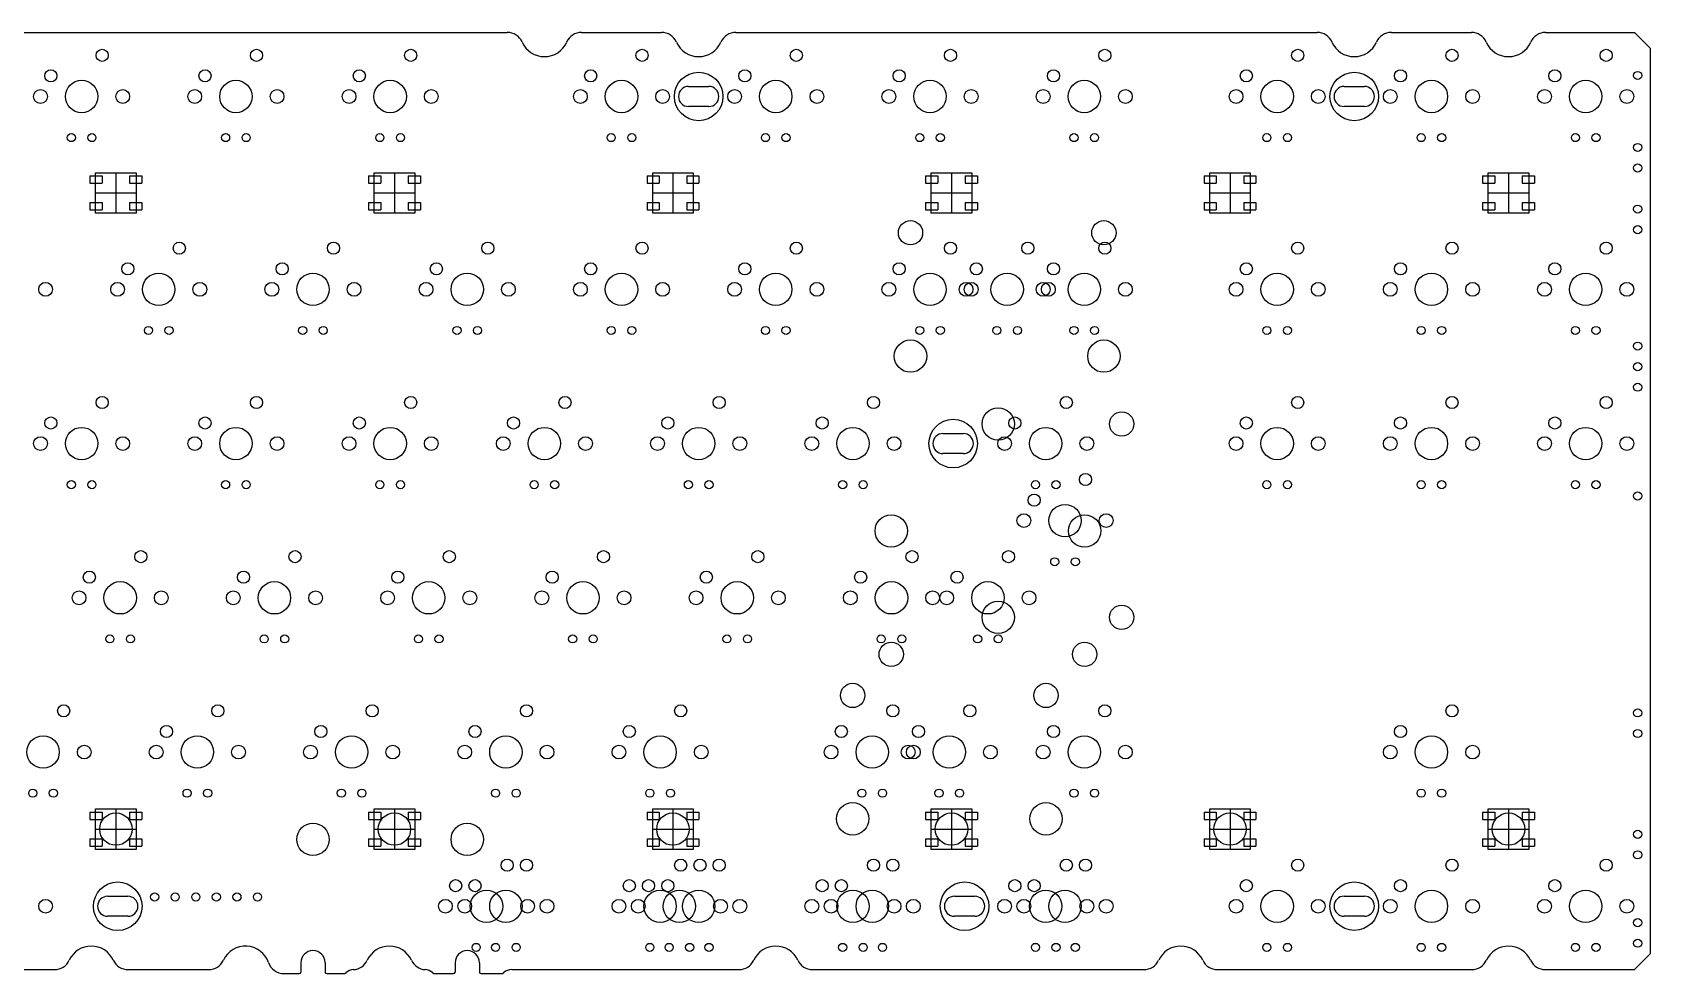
# Model space of a CAD drawing. Header units: millimetres. Extents: x 445 to 1009, y 412 to 714.
# Drawn here: x 731.4 to 931.3, y 580.7 to 697 of the extents above; entities that cross this region are included whole.
import ezdxf

# ---------------------------------------------------------------- set-up
doc = ezdxf.new("R2010")
doc.units = ezdxf.units.MM
doc.layers.add('b87', color=130, linetype='Continuous')

msp = doc.modelspace()

# ---------------------------------------------------------------- linework, layer by layer
at = {"layer": 'b87'}
for p, q in [((703.98, 696.97), (790.07, 696.97)), ((799.23, 696.97), (809.12, 696.97)), ((818.28, 696.97), (890.08, 696.97)), ((899.24, 696.97), (909.13, 696.97)), ((918.29, 696.97), (929.26, 696.97)), ((929.26, 696.97), (931.26, 694.97)), ((931.26, 583.21), (931.26, 694.97)), ((739.23, 679.64), (744.23, 679.64)), ((739.23, 674.64), (739.23, 679.64)), ((741.73, 679.64), (741.73, 674.64)), ((744.23, 679.64), (744.23, 674.64)), ((773.63, 679.64), (778.63, 679.64)), ((773.63, 674.64), (773.63, 679.64)), ((776.13, 679.64), (776.13, 674.64)), ((778.63, 679.64), (778.63, 674.64)), ((808.02, 679.64), (813.02, 679.64)), ((808.02, 674.64), (808.02, 679.64)), ((810.52, 679.64), (810.52, 674.64)), ((813.02, 679.64), (813.02, 674.64)), ((842.42, 679.64), (847.42, 679.64)), ((842.42, 674.64), (842.42, 679.64)), ((844.92, 679.64), (844.92, 674.64)), ((847.42, 679.64), (847.42, 674.64)), ((876.82, 679.64), (881.82, 679.64)), ((876.82, 674.64), (876.82, 679.64)), ((879.32, 679.64), (879.32, 674.64)), ((881.82, 679.64), (881.82, 674.64)), ((911.21, 679.64), (916.21, 679.64)), ((911.21, 674.64), (911.21, 679.64)), ((913.71, 679.64), (913.71, 674.64)), ((916.21, 679.64), (916.21, 674.64)), ((738.53, 679.24), (738.53, 678.34)), ((738.53, 679.24), (740.03, 679.24)), ((738.53, 678.34), (740.03, 678.34)), ((740.03, 679.24), (740.03, 678.34)), ((743.43, 679.24), (743.43, 678.34)), ((743.43, 679.24), (744.93, 679.24)), ((743.43, 678.34), (744.93, 678.34)), ((744.93, 679.24), (744.93, 678.34)), ((772.93, 679.24), (772.93, 678.34)), ((772.93, 679.24), (774.43, 679.24)), ((772.93, 678.34), (774.43, 678.34)), ((774.43, 679.24), (774.43, 678.34)), ((777.83, 679.24), (777.83, 678.34)), ((777.83, 679.24), (779.33, 679.24)), ((777.83, 678.34), (779.33, 678.34)), ((779.33, 679.24), (779.33, 678.34)), ((807.32, 679.24), (807.32, 678.34)), ((807.32, 679.24), (808.82, 679.24)), ((807.32, 678.34), (808.82, 678.34)), ((808.82, 679.24), (808.82, 678.34)), ((812.22, 679.24), (812.22, 678.34)), ((812.22, 679.24), (813.72, 679.24)), ((812.22, 678.34), (813.72, 678.34)), ((813.72, 679.24), (813.72, 678.34)), ((841.72, 679.24), (841.72, 678.34)), ((841.72, 679.24), (843.22, 679.24)), ((841.72, 678.34), (843.22, 678.34)), ((843.22, 679.24), (843.22, 678.34)), ((846.62, 679.24), (846.62, 678.34)), ((846.62, 679.24), (848.12, 679.24)), ((846.62, 678.34), (848.12, 678.34)), ((848.12, 679.24), (848.12, 678.34)), ((876.12, 679.24), (876.12, 678.34)), ((876.12, 679.24), (877.62, 679.24)), ((876.12, 678.34), (877.62, 678.34)), ((877.62, 679.24), (877.62, 678.34)), ((881.02, 679.24), (881.02, 678.34)), ((881.02, 679.24), (882.52, 679.24)), ((881.02, 678.34), (882.52, 678.34)), ((882.52, 679.24), (882.52, 678.34)), ((910.51, 679.24), (910.51, 678.34)), ((910.51, 679.24), (912.01, 679.24)), ((910.51, 678.34), (912.01, 678.34)), ((912.01, 679.24), (912.01, 678.34)), ((915.41, 679.24), (915.41, 678.34)), ((915.41, 679.24), (916.91, 679.24)), ((915.41, 678.34), (916.91, 678.34)), ((916.91, 679.24), (916.91, 678.34)), ((738.53, 675.94), (738.53, 675.04)), ((738.53, 675.94), (740.03, 675.94)), ((739.23, 677.14), (744.23, 677.14)), ((740.03, 675.94), (740.03, 675.04)), ((743.43, 675.94), (743.43, 675.04)), ((743.43, 675.94), (744.93, 675.94)), ((744.93, 675.94), (744.93, 675.04)), ((772.93, 675.94), (772.93, 675.04)), ((772.93, 675.94), (774.43, 675.94)), ((773.63, 677.14), (778.63, 677.14)), ((774.43, 675.94), (774.43, 675.04)), ((777.83, 675.94), (777.83, 675.04)), ((777.83, 675.94), (779.33, 675.94)), ((779.33, 675.94), (779.33, 675.04)), ((807.32, 675.94), (807.32, 675.04)), ((807.32, 675.94), (808.82, 675.94)), ((808.02, 677.14), (813.02, 677.14)), ((808.82, 675.94), (808.82, 675.04)), ((812.22, 675.94), (812.22, 675.04)), ((812.22, 675.94), (813.72, 675.94)), ((813.72, 675.94), (813.72, 675.04)), ((841.72, 675.94), (841.72, 675.04)), ((841.72, 675.94), (843.22, 675.94)), ((842.42, 677.14), (847.42, 677.14)), ((843.22, 675.94), (843.22, 675.04)), ((846.62, 675.94), (846.62, 675.04)), ((846.62, 675.94), (848.12, 675.94)), ((848.12, 675.94), (848.12, 675.04)), ((876.12, 675.94), (876.12, 675.04)), ((876.12, 675.94), (877.62, 675.94)), ((876.82, 677.14), (881.82, 677.14)), ((877.62, 675.94), (877.62, 675.04)), ((881.02, 675.94), (881.02, 675.04)), ((881.02, 675.94), (882.52, 675.94)), ((882.52, 675.94), (882.52, 675.04)), ((910.51, 675.94), (910.51, 675.04)), ((910.51, 675.94), (912.01, 675.94)), ((911.21, 677.14), (916.21, 677.14)), ((912.01, 675.94), (912.01, 675.04)), ((915.41, 675.94), (915.41, 675.04)), ((915.41, 675.94), (916.91, 675.94)), ((916.91, 675.94), (916.91, 675.04)), ((738.53, 675.04), (740.03, 675.04)), ((744.23, 674.64), (739.23, 674.64)), ((743.43, 675.04), (744.93, 675.04)), ((772.93, 675.04), (774.43, 675.04)), ((778.63, 674.64), (773.63, 674.64)), ((777.83, 675.04), (779.33, 675.04)), ((807.32, 675.04), (808.82, 675.04)), ((813.02, 674.64), (808.02, 674.64)), ((812.22, 675.04), (813.72, 675.04)), ((841.72, 675.04), (843.22, 675.04)), ((847.42, 674.64), (842.42, 674.64)), ((846.62, 675.04), (848.12, 675.04)), ((876.12, 675.04), (877.62, 675.04)), ((881.82, 674.64), (876.82, 674.64)), ((881.02, 675.04), (882.52, 675.04)), ((910.51, 675.04), (912.01, 675.04)), ((916.21, 674.64), (911.21, 674.64)), ((915.41, 675.04), (916.91, 675.04)), ((738.53, 600.66), (738.53, 599.76)), ((738.53, 600.66), (740.03, 600.66)), ((738.53, 599.76), (740.03, 599.76)), ((739.23, 601.06), (744.23, 601.06)), ((739.23, 596.06), (739.23, 601.06)), ((740.03, 600.66), (740.03, 599.76)), ((741.73, 601.06), (741.73, 596.06)), ((743.43, 600.66), (743.43, 599.76)), ((743.43, 600.66), (744.93, 600.66)), ((743.43, 599.76), (744.93, 599.76)), ((744.23, 601.06), (744.23, 596.06)), ((744.93, 600.66), (744.93, 599.76)), ((772.93, 600.66), (772.93, 599.76)), ((772.93, 600.66), (774.43, 600.66)), ((772.93, 599.76), (774.43, 599.76)), ((773.63, 601.06), (778.63, 601.06)), ((773.63, 596.06), (773.63, 601.06)), ((774.43, 600.66), (774.43, 599.76)), ((776.13, 601.06), (776.13, 596.06)), ((777.83, 600.66), (777.83, 599.76)), ((777.83, 600.66), (779.33, 600.66)), ((777.83, 599.76), (779.33, 599.76)), ((778.63, 601.06), (778.63, 596.06)), ((779.33, 600.66), (779.33, 599.76)), ((807.32, 600.66), (807.32, 599.76)), ((807.32, 600.66), (808.82, 600.66)), ((807.32, 599.76), (808.82, 599.76)), ((808.02, 601.06), (813.02, 601.06)), ((808.02, 596.06), (808.02, 601.06)), ((808.82, 600.66), (808.82, 599.76)), ((810.52, 601.06), (810.52, 596.06)), ((812.22, 600.66), (812.22, 599.76)), ((812.22, 600.66), (813.72, 600.66)), ((812.22, 599.76), (813.72, 599.76)), ((813.02, 601.06), (813.02, 596.06)), ((813.72, 600.66), (813.72, 599.76)), ((841.72, 600.66), (841.72, 599.76)), ((841.72, 600.66), (843.22, 600.66)), ((841.72, 599.76), (843.22, 599.76)), ((842.42, 601.06), (847.42, 601.06)), ((842.42, 596.06), (842.42, 601.06)), ((843.22, 600.66), (843.22, 599.76)), ((844.92, 601.06), (844.92, 596.06)), ((846.62, 600.66), (846.62, 599.76)), ((846.62, 600.66), (848.12, 600.66)), ((846.62, 599.76), (848.12, 599.76)), ((847.42, 601.06), (847.42, 596.06)), ((848.12, 600.66), (848.12, 599.76)), ((876.12, 600.66), (876.12, 599.76)), ((876.12, 600.66), (877.62, 600.66)), ((876.12, 599.76), (877.62, 599.76)), ((876.82, 601.06), (881.82, 601.06)), ((876.82, 596.06), (876.82, 601.06)), ((877.62, 600.66), (877.62, 599.76)), ((879.32, 601.06), (879.32, 596.06)), ((881.02, 600.66), (881.02, 599.76)), ((881.02, 600.66), (882.52, 600.66)), ((881.02, 599.76), (882.52, 599.76)), ((881.82, 601.06), (881.82, 596.06)), ((882.52, 600.66), (882.52, 599.76)), ((910.51, 600.66), (910.51, 599.76)), ((910.51, 600.66), (912.01, 600.66)), ((910.51, 599.76), (912.01, 599.76)), ((911.21, 601.06), (916.21, 601.06)), ((911.21, 596.06), (911.21, 601.06)), ((912.01, 600.66), (912.01, 599.76)), ((913.71, 601.06), (913.71, 596.06)), ((915.41, 600.66), (915.41, 599.76)), ((915.41, 600.66), (916.91, 600.66)), ((915.41, 599.76), (916.91, 599.76)), ((916.21, 601.06), (916.21, 596.06)), ((916.91, 600.66), (916.91, 599.76)), ((739.23, 598.56), (744.23, 598.56)), ((773.63, 598.56), (778.63, 598.56)), ((808.02, 598.56), (813.02, 598.56)), ((842.42, 598.56), (847.42, 598.56)), ((876.82, 598.56), (881.82, 598.56)), ((911.21, 598.56), (916.21, 598.56)), ((738.53, 597.36), (738.53, 596.46)), ((738.53, 597.36), (740.03, 597.36)), ((738.53, 596.46), (740.03, 596.46)), ((744.23, 596.06), (739.23, 596.06)), ((740.03, 597.36), (740.03, 596.46)), ((743.43, 597.36), (743.43, 596.46)), ((743.43, 597.36), (744.93, 597.36)), ((743.43, 596.46), (744.93, 596.46)), ((744.93, 597.36), (744.93, 596.46)), ((772.93, 597.36), (772.93, 596.46)), ((772.93, 597.36), (774.43, 597.36)), ((772.93, 596.46), (774.43, 596.46)), ((778.63, 596.06), (773.63, 596.06)), ((774.43, 597.36), (774.43, 596.46)), ((777.83, 597.36), (777.83, 596.46)), ((777.83, 597.36), (779.33, 597.36)), ((777.83, 596.46), (779.33, 596.46)), ((779.33, 597.36), (779.33, 596.46)), ((807.32, 597.36), (807.32, 596.46)), ((807.32, 597.36), (808.82, 597.36)), ((807.32, 596.46), (808.82, 596.46)), ((813.02, 596.06), (808.02, 596.06)), ((808.82, 597.36), (808.82, 596.46)), ((812.22, 597.36), (812.22, 596.46)), ((812.22, 597.36), (813.72, 597.36)), ((812.22, 596.46), (813.72, 596.46)), ((813.72, 597.36), (813.72, 596.46)), ((841.72, 597.36), (841.72, 596.46)), ((841.72, 597.36), (843.22, 597.36)), ((841.72, 596.46), (843.22, 596.46)), ((847.42, 596.06), (842.42, 596.06)), ((843.22, 597.36), (843.22, 596.46)), ((846.62, 597.36), (846.62, 596.46)), ((846.62, 597.36), (848.12, 597.36)), ((846.62, 596.46), (848.12, 596.46)), ((848.12, 597.36), (848.12, 596.46)), ((876.12, 597.36), (876.12, 596.46)), ((876.12, 597.36), (877.62, 597.36)), ((876.12, 596.46), (877.62, 596.46)), ((881.82, 596.06), (876.82, 596.06)), ((877.62, 597.36), (877.62, 596.46)), ((881.02, 597.36), (881.02, 596.46)), ((881.02, 597.36), (882.52, 597.36)), ((881.02, 596.46), (882.52, 596.46)), ((882.52, 597.36), (882.52, 596.46)), ((910.51, 597.36), (910.51, 596.46)), ((910.51, 597.36), (912.01, 597.36)), ((910.51, 596.46), (912.01, 596.46)), ((916.21, 596.06), (911.21, 596.06)), ((912.01, 597.36), (912.01, 596.46)), ((915.41, 597.36), (915.41, 596.46)), ((915.41, 597.36), (916.91, 597.36)), ((915.41, 596.46), (916.91, 596.46)), ((916.91, 597.36), (916.91, 596.46)), ((764.57, 582.05), (764.57, 580.91)), ((767.57, 582.05), (767.57, 580.91)), ((783.62, 582.05), (783.62, 580.91)), ((786.62, 582.05), (786.62, 580.91)), ((929.26, 581.21), (931.26, 583.21)), ((676.32, 581.21), (734.15, 581.21)), ((743.23, 581.21), (753.2, 581.21)), ((762.48, 580.71), (764.37, 580.71)), ((767.77, 580.71), (769.84, 580.71)), ((781.17, 580.71), (783.42, 580.71)), ((786.82, 580.71), (789.3, 580.71)), ((790.62, 581.21), (818.69, 581.21)), ((827.76, 581.21), (868.69, 581.21)), ((877.77, 581.21), (909.17, 581.21)), ((918.25, 581.21), (929.26, 581.21))]:
    msp.add_line(p, q, dxfattribs=at)
at = {"layer": 'b87', "color": 3}
for p, q in [((812.45, 690.29), (814.95, 690.29)), ((893.41, 690.29), (895.91, 690.29)), ((814.95, 687.8), (812.45, 687.8)), ((895.91, 687.8), (893.41, 687.8)), ((843.87, 647.43), (846.38, 647.43)), ((846.38, 644.94), (843.87, 644.94)), ((740.71, 590.28), (743.21, 590.28)), ((845.28, 590.28), (847.79, 590.28)), ((893.41, 590.28), (895.91, 590.28)), ((743.21, 587.79), (740.71, 587.79)), ((847.79, 587.79), (845.28, 587.79)), ((895.91, 587.79), (893.41, 587.79))]:
    msp.add_line(p, q, dxfattribs=at)
at = {"layer": 'b87'}
for centre, radius in [((740.04, 694.13), 0.75), ((759.09, 694.13), 0.75), ((778.14, 694.13), 0.75), ((806.71, 694.13), 0.75), ((825.76, 694.13), 0.75), ((844.81, 694.13), 0.75), ((863.86, 694.13), 0.75), ((887.68, 694.13), 0.75), ((906.73, 694.13), 0.75), ((925.78, 694.13), 0.75), ((733.69, 691.59), 0.75), ((752.74, 691.59), 0.75), ((771.79, 691.59), 0.75), ((800.36, 691.59), 0.75), ((819.41, 691.59), 0.75), ((838.46, 691.59), 0.75), ((857.51, 691.59), 0.75), ((881.33, 691.59), 0.75), ((900.38, 691.59), 0.75), ((919.43, 691.59), 0.75), ((732.42, 689.05), 0.85), ((737.5, 689.05), 2), ((742.58, 689.05), 0.85), ((751.47, 689.05), 0.85), ((756.55, 689.05), 2), ((761.63, 689.05), 0.85), ((770.52, 689.05), 0.85), ((775.6, 689.05), 2), ((780.68, 689.05), 0.85), ((799.09, 689.05), 0.85), ((804.17, 689.05), 2), ((809.25, 689.05), 0.85), ((818.14, 689.05), 0.85), ((823.22, 689.05), 2), ((828.3, 689.05), 0.85), ((837.19, 689.05), 0.85), ((842.27, 689.05), 2), ((847.35, 689.05), 0.85), ((856.24, 689.05), 0.85), ((861.32, 689.05), 2), ((866.4, 689.05), 0.85), ((880.06, 689.05), 0.85), ((885.14, 689.05), 2), ((890.22, 689.05), 0.85), ((899.11, 689.05), 0.85), ((904.19, 689.05), 2), ((909.27, 689.05), 0.85), ((918.16, 689.05), 0.85), ((923.24, 689.05), 2), ((928.32, 689.05), 0.85), ((736.23, 683.97), 0.5), ((738.77, 683.97), 0.5), ((755.28, 683.97), 0.5), ((757.82, 683.97), 0.5), ((774.33, 683.97), 0.5), ((776.87, 683.97), 0.5), ((802.9, 683.97), 0.5), ((805.44, 683.97), 0.5), ((821.95, 683.97), 0.5), ((824.49, 683.97), 0.5), ((841, 683.97), 0.5), ((843.54, 683.97), 0.5), ((860.05, 683.97), 0.5), ((862.59, 683.97), 0.5), ((883.87, 683.97), 0.5), ((886.41, 683.97), 0.5), ((902.92, 683.97), 0.5), ((905.46, 683.97), 0.5), ((921.97, 683.97), 0.5), ((924.51, 683.97), 0.5), ((839.86, 672.22), 1.5), ((863.74, 672.22), 1.5), ((749.56, 670.31), 0.75), ((768.61, 670.31), 0.75), ((787.66, 670.31), 0.75), ((806.71, 670.31), 0.75), ((825.76, 670.31), 0.75), ((844.81, 670.31), 0.75), ((854.34, 670.31), 0.75), ((863.86, 670.31), 0.75), ((887.68, 670.31), 0.75), ((906.73, 670.31), 0.75), ((925.78, 670.31), 0.75), ((743.21, 667.77), 0.75), ((762.26, 667.77), 0.75), ((781.31, 667.77), 0.75), ((800.36, 667.77), 0.75), ((819.41, 667.77), 0.75), ((838.46, 667.77), 0.75), ((847.99, 667.77), 0.75), ((857.51, 667.77), 0.75), ((881.33, 667.77), 0.75), ((900.38, 667.77), 0.75), ((919.43, 667.77), 0.75), ((733.05, 665.23), 0.85), ((741.94, 665.23), 0.85), ((747.02, 665.23), 2), ((752.1, 665.23), 0.85), ((760.99, 665.23), 0.85), ((766.07, 665.23), 2), ((771.15, 665.23), 0.85), ((780.04, 665.23), 0.85), ((785.12, 665.23), 2), ((790.2, 665.23), 0.85), ((799.09, 665.23), 0.85), ((804.17, 665.23), 2), ((809.25, 665.23), 0.85), ((818.14, 665.23), 0.85), ((823.22, 665.23), 2), ((828.3, 665.23), 0.85), ((837.19, 665.23), 0.85), ((842.27, 665.23), 2), ((846.72, 665.23), 0.85), ((847.35, 665.23), 0.85), ((851.8, 665.23), 2), ((856.24, 665.23), 0.85), ((856.88, 665.23), 0.85), ((861.32, 665.23), 2), ((866.4, 665.23), 0.85), ((880.06, 665.23), 0.85), ((885.14, 665.23), 2), ((890.22, 665.23), 0.85), ((899.11, 665.23), 0.85), ((904.19, 665.23), 2), ((909.27, 665.23), 0.85), ((918.16, 665.23), 0.85), ((923.24, 665.23), 2), ((928.32, 665.23), 0.85), ((745.75, 660.15), 0.5), ((748.29, 660.15), 0.5), ((764.8, 660.15), 0.5), ((767.34, 660.15), 0.5), ((783.85, 660.15), 0.5), ((786.39, 660.15), 0.5), ((802.9, 660.15), 0.5), ((805.44, 660.15), 0.5), ((821.95, 660.15), 0.5), ((824.49, 660.15), 0.5), ((841, 660.15), 0.5), ((843.54, 660.15), 0.5), ((850.53, 660.15), 0.5), ((853.07, 660.15), 0.5), ((860.05, 660.15), 0.5), ((862.59, 660.15), 0.5), ((883.87, 660.15), 0.5), ((886.41, 660.15), 0.5), ((902.92, 660.15), 0.5), ((905.46, 660.15), 0.5), ((921.97, 660.15), 0.5), ((924.51, 660.15), 0.5), ((839.86, 656.98), 2), ((863.74, 656.98), 2), ((740.04, 651.26), 0.75), ((759.09, 651.26), 0.75), ((778.14, 651.26), 0.75), ((797.19, 651.26), 0.75), ((816.24, 651.26), 0.75), ((835.29, 651.26), 0.75), ((859.1, 651.26), 0.75), ((887.68, 651.26), 0.75), ((906.73, 651.26), 0.75), ((925.78, 651.26), 0.75), ((850.69, 648.6), 2), ((865.93, 648.6), 1.5), ((733.69, 648.72), 0.75), ((737.5, 646.18), 2), ((752.74, 648.72), 0.75), ((756.55, 646.18), 2), ((771.79, 648.72), 0.75), ((775.6, 646.18), 2), ((790.84, 648.72), 0.75), ((794.65, 646.18), 2), ((809.89, 648.72), 0.75), ((813.7, 646.18), 2), ((828.94, 648.72), 0.75), ((832.75, 646.18), 2), ((852.75, 648.72), 0.75), ((856.56, 646.18), 2), ((881.33, 648.72), 0.75), ((885.14, 646.18), 2), ((900.38, 648.72), 0.75), ((904.19, 646.18), 2), ((919.43, 648.72), 0.75), ((923.24, 646.18), 2), ((732.42, 646.18), 0.85), ((742.58, 646.18), 0.85), ((751.47, 646.18), 0.85), ((761.63, 646.18), 0.85), ((770.52, 646.18), 0.85), ((780.68, 646.18), 0.85), ((789.57, 646.18), 0.85), ((799.73, 646.18), 0.85), ((808.62, 646.18), 0.85), ((818.78, 646.18), 0.85), ((827.67, 646.18), 0.85), ((837.83, 646.18), 0.85), ((851.48, 646.18), 0.85), ((861.64, 646.18), 0.85), ((880.06, 646.18), 0.85), ((890.22, 646.18), 0.85), ((899.11, 646.18), 0.85), ((909.27, 646.18), 0.85), ((918.16, 646.18), 0.85), ((928.32, 646.18), 0.85), ((736.23, 641.1), 0.5), ((738.77, 641.1), 0.5), ((755.28, 641.1), 0.5), ((757.82, 641.1), 0.5), ((774.33, 641.1), 0.5), ((776.87, 641.1), 0.5), ((793.38, 641.1), 0.5), ((795.92, 641.1), 0.5), ((812.43, 641.1), 0.5), ((814.97, 641.1), 0.5), ((831.48, 641.1), 0.5), ((834.02, 641.1), 0.5), ((855.29, 641.1), 0.5), ((857.83, 641.1), 0.5), ((861.48, 641.74), 0.75), ((883.87, 641.1), 0.5), ((886.41, 641.1), 0.5), ((902.92, 641.1), 0.5), ((905.46, 641.1), 0.5), ((921.97, 641.1), 0.5), ((924.51, 641.1), 0.5), ((855.13, 639.2), 0.75), ((853.86, 636.66), 0.85), ((858.94, 636.66), 2), ((864.02, 636.66), 0.85), ((837.48, 635.39), 2), ((861.36, 635.39), 2), ((744.8, 632.21), 0.75), ((763.85, 632.21), 0.75), ((782.9, 632.21), 0.75), ((801.95, 632.21), 0.75), ((821, 632.21), 0.75), ((840.05, 632.21), 0.75), ((851.96, 632.21), 0.75), ((857.67, 631.58), 0.5), ((860.21, 631.58), 0.5), ((738.45, 629.67), 0.75), ((757.5, 629.67), 0.75), ((776.55, 629.67), 0.75), ((795.6, 629.67), 0.75), ((814.65, 629.67), 0.75), ((833.7, 629.67), 0.75), ((845.61, 629.67), 0.75), ((737.18, 627.13), 0.85), ((742.26, 627.13), 2), ((747.34, 627.13), 0.85), ((756.23, 627.13), 0.85), ((761.31, 627.13), 2), ((766.39, 627.13), 0.85), ((775.28, 627.13), 0.85), ((780.36, 627.13), 2), ((785.44, 627.13), 0.85), ((794.33, 627.13), 0.85), ((799.41, 627.13), 2), ((804.49, 627.13), 0.85), ((813.38, 627.13), 0.85), ((818.46, 627.13), 2), ((823.54, 627.13), 0.85), ((832.43, 627.13), 0.85), ((837.51, 627.13), 2), ((842.59, 627.13), 0.85), ((844.34, 627.13), 0.85), ((849.42, 627.13), 2), ((854.5, 627.13), 0.85), ((850.69, 624.72), 2), ((865.93, 624.72), 1.5), ((740.99, 622.05), 0.5), ((743.53, 622.05), 0.5), ((760.04, 622.05), 0.5), ((762.58, 622.05), 0.5), ((779.09, 622.05), 0.5), ((781.63, 622.05), 0.5), ((798.14, 622.05), 0.5), ((800.68, 622.05), 0.5), ((817.19, 622.05), 0.5), ((819.73, 622.05), 0.5), ((836.24, 622.05), 0.5), ((837.48, 620.15), 1.5), ((838.78, 622.05), 0.5), ((848.15, 622.05), 0.5), ((850.69, 622.05), 0.5), ((861.36, 620.15), 1.5), ((832.72, 615.07), 1.5), ((856.59, 615.07), 1.5), ((735.28, 613.16), 0.75), ((754.33, 613.16), 0.75), ((773.38, 613.16), 0.75), ((792.43, 613.16), 0.75), ((811.48, 613.16), 0.75), ((837.67, 613.16), 0.75), ((847.19, 613.16), 0.75), ((863.86, 613.16), 0.75), ((906.73, 613.16), 0.75), ((732.74, 608.08), 2), ((747.98, 610.62), 0.75), ((751.79, 608.08), 2), ((767.03, 610.62), 0.75), ((770.84, 608.08), 2), ((786.08, 610.62), 0.75), ((789.89, 608.08), 2), ((805.13, 610.62), 0.75), ((808.94, 608.08), 2), ((831.32, 610.62), 0.75), ((840.84, 610.62), 0.75), ((857.51, 610.62), 0.75), ((861.32, 608.08), 2), ((900.38, 610.62), 0.75), ((904.19, 608.08), 2), ((737.82, 608.08), 0.85), ((746.71, 608.08), 0.85), ((756.87, 608.08), 0.85), ((765.76, 608.08), 0.85), ((775.92, 608.08), 0.85), ((784.81, 608.08), 0.85), ((794.97, 608.08), 0.85), ((803.86, 608.08), 0.85), ((814.02, 608.08), 0.85), ((830.05, 608.08), 0.85), ((839.57, 608.08), 0.85), ((840.21, 608.08), 0.85), ((849.73, 608.08), 0.85), ((856.24, 608.08), 0.85), ((866.4, 608.08), 0.85), ((899.11, 608.08), 0.85), ((909.27, 608.08), 0.85), ((731.47, 603), 0.5), ((734.01, 603), 0.5), ((750.52, 603), 0.5), ((753.06, 603), 0.5), ((769.57, 603), 0.5), ((772.11, 603), 0.5), ((788.62, 603), 0.5), ((791.16, 603), 0.5), ((807.67, 603), 0.5), ((810.21, 603), 0.5), ((832.72, 599.83), 2), ((833.86, 603), 0.5), ((836.4, 603), 0.5), ((843.38, 603), 0.5), ((845.92, 603), 0.5), ((856.59, 599.83), 2), ((860.05, 603), 0.5), ((862.59, 603), 0.5), ((902.92, 603), 0.5), ((905.46, 603), 0.5), ((741.73, 598.56), 2), ((776.13, 598.56), 2), ((810.52, 598.56), 2), ((844.92, 598.56), 2), ((879.32, 598.56), 2), ((913.71, 598.56), 2), ((766.07, 597.29), 2), ((785.12, 597.29), 2), ((790.04, 594.11), 0.75), ((792.43, 594.11), 0.75), ((811.48, 594.11), 0.75), ((813.86, 594.11), 0.75), ((816.24, 594.11), 0.75), ((835.29, 594.11), 0.75), ((837.67, 594.11), 0.75), ((859.1, 594.11), 0.75), ((861.48, 594.11), 0.75), ((887.68, 594.11), 0.75), ((906.73, 594.11), 0.75), ((925.78, 594.11), 0.75), ((783.69, 591.57), 0.75), ((786.08, 591.57), 0.75), ((805.13, 591.57), 0.75), ((807.51, 591.57), 0.75), ((809.89, 591.57), 0.75), ((828.94, 591.57), 0.75), ((831.32, 591.57), 0.75), ((852.75, 591.57), 0.75), ((855.13, 591.57), 0.75), ((881.33, 591.57), 0.75), ((900.38, 591.57), 0.75), ((919.43, 591.57), 0.75), ((733.05, 589.03), 0.85), ((782.42, 589.03), 0.85), ((784.81, 589.03), 0.85), ((787.5, 589.03), 2), ((789.89, 589.03), 2), ((792.58, 589.03), 0.85), ((794.97, 589.03), 0.85), ((803.86, 589.03), 0.85), ((806.24, 589.03), 0.85), ((808.94, 589.03), 2), ((811.32, 589.03), 2), ((813.7, 589.03), 2), ((816.4, 589.03), 0.85), ((818.78, 589.03), 0.85), ((827.67, 589.03), 0.85), ((830.05, 589.03), 0.85), ((832.75, 589.03), 2), ((835.13, 589.03), 2), ((837.83, 589.03), 0.85), ((840.21, 589.03), 0.85), ((851.48, 589.03), 0.85), ((853.86, 589.03), 0.85), ((856.56, 589.03), 2), ((858.94, 589.03), 2), ((861.64, 589.03), 0.85), ((864.02, 589.03), 0.85), ((880.06, 589.03), 0.85), ((890.22, 589.03), 0.85), ((899.11, 589.03), 0.85), ((904.19, 589.03), 2), ((909.27, 589.03), 0.85), ((918.16, 589.03), 0.85), ((923.24, 589.03), 2), ((928.32, 589.03), 0.85), ((786.23, 583.95), 0.5), ((788.62, 583.95), 0.5), ((791.16, 583.95), 0.5), ((807.67, 583.95), 0.5), ((810.05, 583.95), 0.5), ((812.59, 583.95), 0.5), ((814.97, 583.95), 0.5), ((831.48, 583.95), 0.5), ((834.02, 583.95), 0.5), ((836.4, 583.95), 0.5), ((855.29, 583.95), 0.5), ((857.83, 583.95), 0.5), ((860.21, 583.95), 0.5), ((883.87, 583.95), 0.5), ((886.41, 583.95), 0.5), ((902.92, 583.95), 0.5), ((905.46, 583.95), 0.5), ((921.97, 583.95), 0.5), ((924.51, 583.95), 0.5)]:
    msp.add_circle(centre, radius, dxfattribs=at)
at = {"layer": 'b87', "color": 5}
for centre in [(813.7, 689.05), (894.66, 689.05), (845.13, 646.18), (741.96, 589.03), (846.54, 589.03), (894.66, 589.04)]:
    msp.add_circle(centre, 3, dxfattribs=at)
at = {"layer": 'b87', "color": 2, "linetype": 'Continuous'}
for centre in [(929.66, 691.65), (929.66, 682.76), (929.66, 680.22), (929.66, 675.14), (929.66, 672.6), (929.66, 658.22), (929.66, 655.68), (929.66, 653.14), (929.66, 639.71), (929.66, 612.91), (929.66, 610.37), (929.66, 597.92), (929.66, 595.38), (746.52, 590.18), (749.06, 590.18), (751.6, 590.18), (754.14, 590.18), (756.68, 590.18), (759.22, 590.18), (929.66, 587), (929.66, 584.46)]:
    msp.add_circle(centre, 0.5, dxfattribs=at)
at = {"layer": 'b87', "color": 4}
for centre in [(835.13, 608.08), (844.65, 608.08), (885.14, 589.03)]:
    msp.add_circle(centre, 2, dxfattribs=at)
at = {"layer": 'b87'}
for centre, radius, start, end in [((790.07, 694.97), 2, 23.5782, 90), ((794.65, 696.97), 3, 203.5782, 336.4218), ((799.23, 694.97), 2, 90, 156.4218), ((809.12, 694.97), 2, 23.5782, 90), ((813.7, 696.97), 3, 203.5782, 336.4218), ((818.28, 694.97), 2, 90, 156.4218), ((890.08, 694.97), 2, 23.5782, 90), ((894.66, 696.97), 3, 203.5782, 336.4218), ((899.24, 694.97), 2, 90, 156.4218), ((909.13, 694.97), 2, 23.5782, 90), ((913.71, 696.97), 3, 203.5782, 336.4218), ((918.29, 694.97), 2, 90, 156.4218), ((738.69, 581.11), 3, 24.8346, 155.1654), ((757.74, 581.11), 3, 18.6629, 155.1654), ((766.07, 582.05), 1.5, 0, 180), ((775.5, 581.11), 3, 24.7625, 155.2375), ((785.12, 582.05), 1.5, 0, 180), ((823.22, 581.11), 3, 24.8346, 155.1654), ((873.23, 581.11), 3, 24.8346, 155.1654), ((913.71, 581.11), 3, 24.8346, 155.1654), ((734.15, 583.21), 2, 270, 335.1654), ((743.23, 583.21), 2, 204.8346, 270), ((753.2, 583.21), 2, 270, 335.1654), ((762.48, 582.71), 2, 198.6629, 270), ((770.96, 583.2), 2, 273.2731, 335.2375), ((780.05, 583.2), 2, 204.7625, 266.7269), ((818.69, 583.21), 2, 270, 335.1654), ((827.76, 583.21), 2, 204.8346, 270), ((868.69, 583.21), 2, 270, 335.1654), ((877.77, 583.21), 2, 204.8346, 270), ((909.17, 583.21), 2, 270, 335.1654), ((918.25, 583.21), 2, 204.8346, 270), ((764.37, 580.91), 0.2, 270, 0), ((767.77, 580.91), 0.2, 180, 270), ((769.84, 581.21), 0.5, 270, 311.4096), ((771.16, 579.71), 1.5, 93.2731, 131.4096), ((779.85, 579.71), 1.5, 48.5904, 86.7269), ((781.17, 581.21), 0.5, 228.5904, 270), ((783.42, 580.91), 0.2, 270, 0), ((786.82, 580.91), 0.2, 180, 270), ((789.3, 581.21), 0.5, 270, 311.4096), ((790.62, 579.71), 1.5, 90, 131.4096)]:
    msp.add_arc(centre, radius, start, end, dxfattribs=at)
at = {"layer": 'b87', "color": 3}
for centre, start, end in [((812.45, 689.05), 90, 270), ((814.95, 689.05), 270, 90), ((893.41, 689.05), 90, 270), ((895.91, 689.05), 270, 90), ((843.87, 646.18), 90, 270), ((846.38, 646.18), 270, 90), ((740.71, 589.03), 90, 270), ((743.21, 589.03), 270, 90), ((845.28, 589.03), 90, 270), ((847.79, 589.03), 270, 90), ((893.41, 589.04), 90, 270), ((895.91, 589.04), 270, 90)]:
    msp.add_arc(centre, 1.24, start, end, dxfattribs=at)
at = {"layer": 'b87'}
msp.add_point((741.73, 677.14), dxfattribs=at)

doc.saveas('drawing.dxf')
